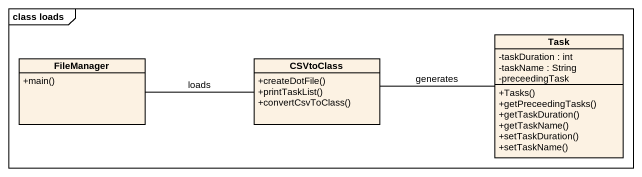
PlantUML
@startuml
mainframe class loads
hide circle
hide empty members
skinparam classAttributeIconSize 0
class FileManager {
  +main()
}
class CSVtoClass {
  +createDotFile()
  +printTaskList()
  +convertCsvToClass()
}
class Task {
  -taskDuration : int
  -taskName : String
  -preceedingTask
  +Tasks()
  +getPreceedingTasks()
  +getTaskDuration()
  +getTaskName()
  +setTaskDuration()
  +setTaskName()
}
FileManager -right- CSVtoClass : loads
CSVtoClass -right- Task : generates
@enduml
